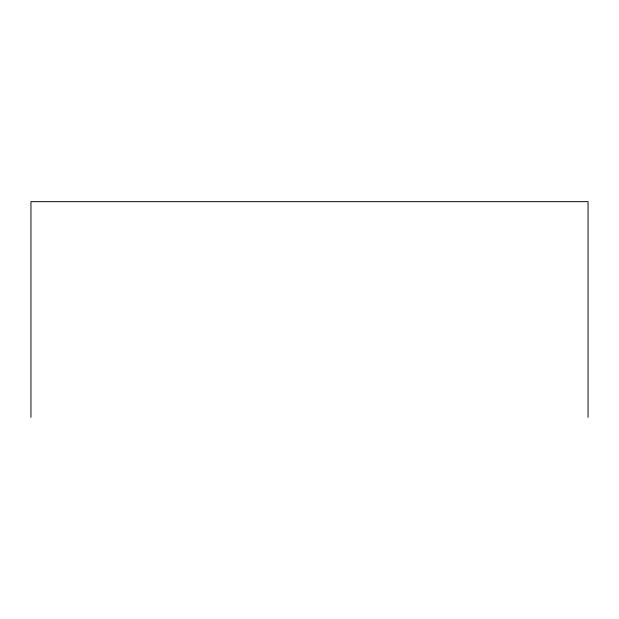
<?xml version="1.0" encoding="UTF-8"?>
<svg xmlns="http://www.w3.org/2000/svg" width="619" height="619" viewBox="0 0 619 619"><rect width="100%" height="100%" fill="white"/><g stroke="black" fill="none" stroke-linecap="round" stroke-linejoin="round"><path stroke-width="0.93" d="M588.05 417.345L588.05 201.655L30.95 201.655L30.95 417.345"/></g></svg>
